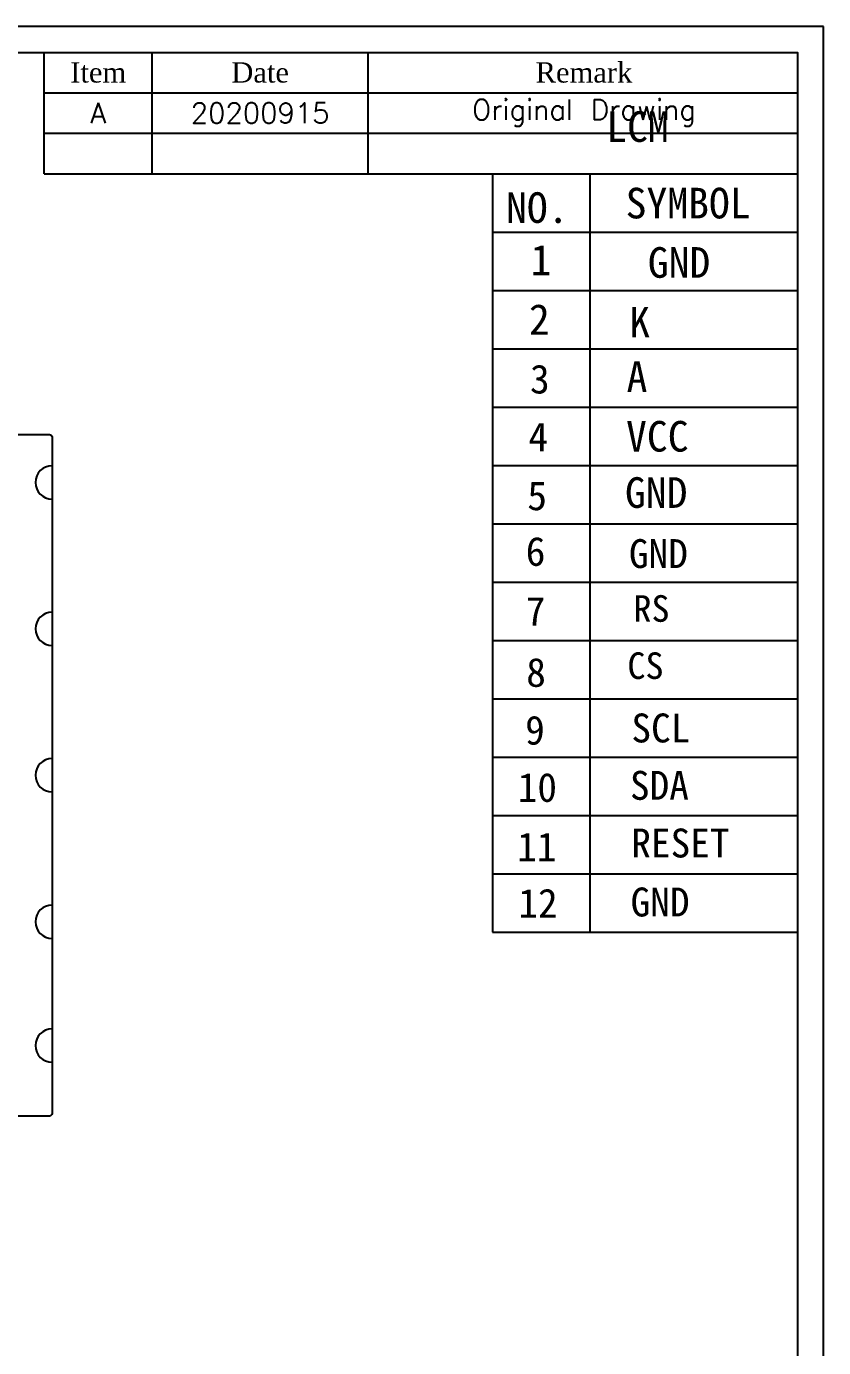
# Model space of a CAD drawing. Header units: millimetres. Extents: x 2479 to 2803, y 2230 to 2386.
# Drawn here: x 2652.7 to 2712.6, y 2286.6 to 2385.8 of the extents above; entities that cross this region are included whole.
import ezdxf

# ---------------------------------------------------------------- set-up
doc = ezdxf.new("R2010")
doc.units = ezdxf.units.MM
for name, color, linetype in [('dim', 4, 'Continuous'), ('Frame', 7, 'Continuous'), ('TEXT', 7, 'Continuous'), ('铁框', 232, 'Continuous')]:
    doc.layers.add(name, color=color, linetype=linetype)
doc.styles.get("Standard").update_dxf_attribs({"font": 'txt', "bigfont": 'gbcbig.shx'})
doc.styles.add('宋体', font='')
doc.styles.get('宋体').set_extended_font_data('SimSun')

msp = doc.modelspace()

# ---------------------------------------------------------------- linework, layer by layer
at = {"layer": 'dim', "color": 232}
for centre in [(2654.607, 2351.598), (2654.607, 2340.598), (2654.607, 2329.598), (2654.607, 2318.598), (2654.607, 2309.294)]:
    msp.add_arc(centre, 1.25, 90, 270, dxfattribs=at)
at = {"layer": 'Frame', "color": 7}
for p, q in [((2654.024, 2374.779), (2654.024, 2383.903)), ((2662.134, 2374.779), (2662.134, 2383.903)), ((2678.354, 2374.779), (2678.354, 2383.903)), ((2654.024, 2380.861), (2710.631, 2380.861)), ((2654.024, 2377.82), (2710.631, 2377.82)), ((2654.024, 2377.82), (2710.631, 2377.82)), ((2654.024, 2374.779), (2710.631, 2374.779))]:
    msp.add_line(p, q, dxfattribs=at)
for points in [[(2712.579, 2385.85), (2478.911, 2385.85), (2478.911, 2230.072), (2712.579, 2230.072)], [(2710.631, 2232.019), (2480.858, 2232.019), (2480.858, 2383.903), (2710.631, 2383.903)]]:
    msp.add_lwpolyline(points, close=True, dxfattribs=at)
at = {"layer": 'TEXT', "color": 7}
for p, q in [((2687.708, 2374.779), (2710.631, 2374.779)), ((2687.708, 2374.779), (2687.708, 2317.813)), ((2695.012, 2374.779), (2695.012, 2317.813)), ((2687.708, 2370.397), (2710.631, 2370.397)), ((2687.708, 2366.015), (2710.631, 2366.015)), ((2687.708, 2361.633), (2710.631, 2361.633)), ((2687.708, 2357.251), (2710.631, 2357.251)), ((2687.708, 2352.869), (2710.631, 2352.869)), ((2687.708, 2348.487), (2710.631, 2348.487)), ((2687.708, 2344.105), (2710.631, 2344.105)), ((2687.708, 2339.723), (2710.631, 2339.723)), ((2687.708, 2335.341), (2710.631, 2335.341)), ((2687.708, 2330.959), (2710.631, 2330.959)), ((2687.708, 2326.577), (2710.631, 2326.577)), ((2687.708, 2322.195), (2710.631, 2322.195)), ((2687.708, 2317.813), (2710.631, 2317.813))]:
    msp.add_line(p, q, dxfattribs=at)
at = {"layer": '铁框', "color": 232, "ltscale": 5}
msp.add_lwpolyline([(2618.907, 2304.198), (2618.907, 2354.998, -0.414214), (2619.107, 2355.198), (2654.407, 2355.198, -0.414214), (2654.607, 2354.998), (2654.607, 2304.198, -0.414214), (2654.407, 2303.998), (2619.107, 2303.998, -0.414214)], format="xyb", close=True, dxfattribs=at)

# ---------------------------------------------------------------- texts
at = {"layer": 'Frame', "color": 7, "attachment_point": 5}
for s, insert, char_height in [('{\\fTimes New Roman|b0|i0|c0|p18;Item}', (2658.079, 2382.382), 1.52064), ('{\\fTimes New Roman|b0|i0|c0|p18;Date}', (2670.244, 2382.382), 1.52064), ('{\\fTimes New Roman|b0|i0|c0|p18;Remark}', (2694.575, 2382.382), 1.52064), ('A', (2658.079, 2379.341), 1.521), ('20200915', (2670.244, 2379.341), 1.5206), ('Original Drawing', (2694.575, 2379.341), 1.52064)]:
    msp.add_mtext(s, dxfattribs=dict(at, insert=insert, char_height=char_height))
at = {"layer": 'TEXT', "color": 7, "attachment_point": 1, "line_spacing_factor": 0.6, "style": '宋体'}
for s, insert, char_height, width in [('{\\fSimSun|b0|i0|c0|p2;LCM}', (2696.25, 2379.477), 2.3, 6.51433), ('{\\fSimSun|b0|i0|c0|p2;NO.}', (2688.722, 2373.391), 2.3, 6.51433), ('{\\fSimSun|b0|i0|c0|p2;SYMBOL}', (2697.708, 2373.728), 2.3, 6.51433), ('1', (2690.561, 2369.453), 2.3, 2.17144), ('^IGND', (2697.805, 2369.27), 2.3, 6.51433), ('2', (2690.44, 2364.99), 2.3, 2.17144), ('K', (2697.98, 2364.786), 2.3, 2.17144), ('3', (2690.521, 2360.447), 2.171, 2.17144), ('A', (2697.775, 2360.695), 2.3, 6.51433), ('4', (2690.4, 2356.105), 2.171, 2.17144), ('VCC', (2697.737, 2356.213), 2.3, 6.51433), ('5', (2690.319, 2351.682), 2.171, 2.17144), ('GND', (2697.658, 2351.986), 2.3, 6.51433), ('6', (2690.198, 2347.502), 2.171, 2.17144), ('GND', (2697.952, 2347.336), 2.1714, 2.17144), ('RS', (2698.284, 2343.125), 2, 2.17144), ('7', (2690.198, 2342.999), 2.171, 2.17144), ('8', (2690.238, 2338.415), 2.171, 2.17144), ('CS', (2697.835, 2338.831), 2, 2.17144), ('SCL', (2698.138, 2334.237), 2.1714, 4.34289), ('9', (2690.157, 2334.074), 2.171, 2.17144), ('10', (2689.593, 2329.772), 2.1714, 4.34289), ('SDA', (2698.028, 2329.927), 2.1714, 6.51433), ('11', (2689.553, 2325.31), 2.1714, 4.34289), ('RESET', (2698.128, 2325.595), 2.1714, 6.51433), ('12', (2689.643, 2321.078), 2.1714, 4.34289), ('GND', (2698.078, 2321.163), 2.1714, 6.51433)]:
    msp.add_mtext(s, dxfattribs=dict(at, insert=insert, char_height=char_height, width=width))

doc.saveas('drawing.dxf')
